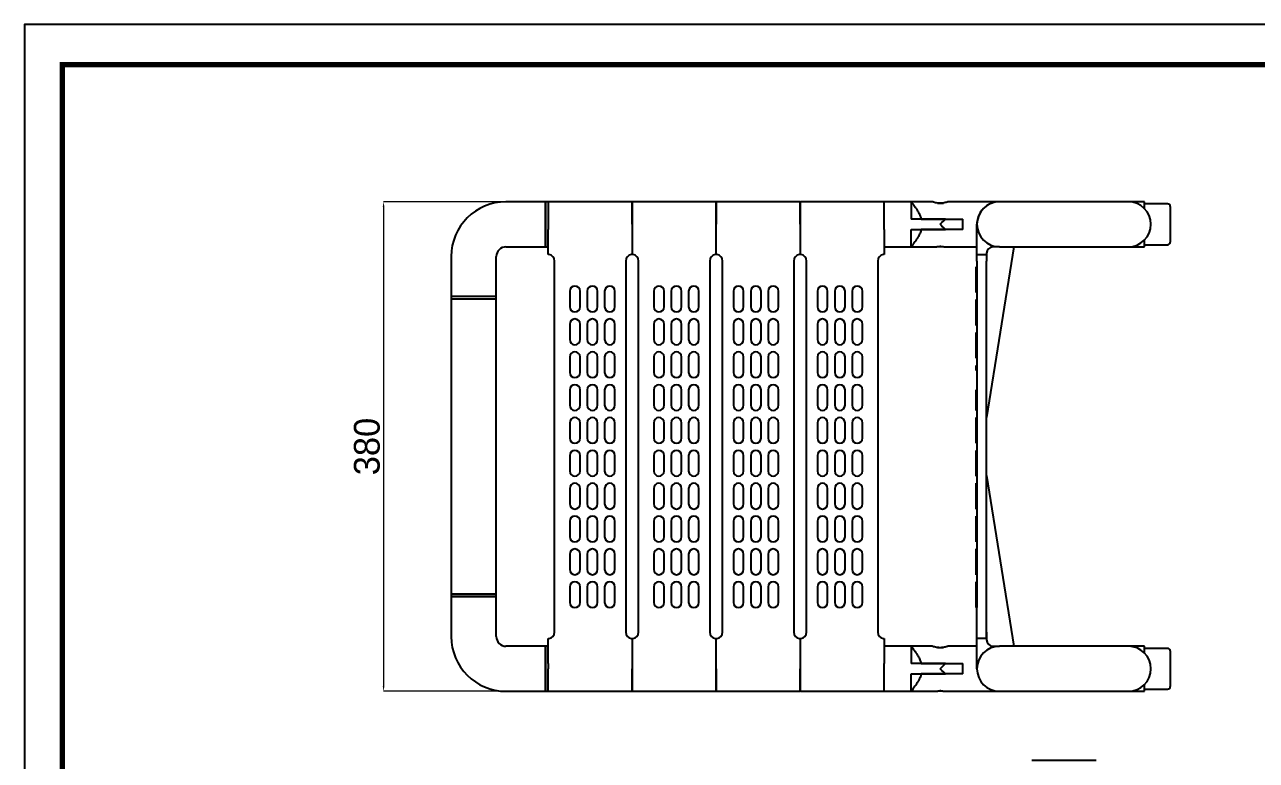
# Model space of a CAD drawing. Extents: x 0 to 1823, y 0 to 1336.
# Drawn here: x 0 to 956, y 764 to 1336 of the extents above; entities that cross this region are included whole.
import ezdxf

# ---------------------------------------------------------------- set-up
doc = ezdxf.new("R2010")
doc.units = 0
doc.header["$LTSCALE"] = 10
doc.header["$MEASUREMENT"] = 0
doc.header["$PDMODE"] = 3
doc.header["$PDSIZE"] = -10
doc.layers.get('0').update_dxf_attribs({"linetype": 'CONTINUOUS'})
doc.layers.get('DEFPOINTS').update_dxf_attribs({"linetype": 'CONTINUOUS'})
doc.styles.add('Daelim Dimension', font='')
doc.styles.get('Daelim Dimension').set_extended_font_data('나눔고딕')
doc.dimstyles.new('DEFAULT', dxfattribs={"dimscale": 2, "dimtxt": 2, "dimasz": 2, "dimexe": 0, "dimexo": 2, "dimgap": 1, "dimtad": 1, "dimdec": 0, "dimzin": 9, "dimdsep": 46, "dimtxsty": 'Daelim Dimension', "dimcen": 0.5, "dimclrd": 5, "dimclre": 5, "dimclrt": 256, "dimadec": 1, "dimazin": 0, "dimtfac": 1, "dimtdec": 0, "dimtix": 1, "dimtmove": 0, "dimatfit": 3, "dimfxl": 1, "dimtolj": 1, "dimtzin": 1, "dimlwd": 9, "dimlwe": 9, "dimarcsym": 0})

# ---------------------------------------------------------------- blocks, each defined once
blk = doc.blocks.new('*D1')
at = {"color": 5, "lineweight": 9, "transparency": 16777216}
for p, q in [((377.36, 1198.11), (278.57, 1198.11)), ((278.57, 1194.11), (278.57, 822.11)), ((377.36, 818.11), (278.57, 818.11))]:
    blk.add_line(p, q, dxfattribs=at)
at = {"color": 5, "transparency": 16777216}
for points in [[(277.9, 1194.11), (279.23, 1194.11), (278.57, 1198.11)], [(277.9, 822.11), (279.23, 822.11), (278.57, 818.11)]]:
    blk.add_solid(points, dxfattribs=at)
at = {"layer": 'DEFPOINTS', "color": 0, "transparency": 16777216}
for p in [(381.36, 1198.11), (278.57, 818.11), (381.36, 818.11)]:
    blk.add_point(p, dxfattribs=at)
at = {"color": 7, "transparency": 16777216, "insert": (265.67, 1008.11), "char_height": 20, "attachment_point": 5, "rotation": 90, "style": 'Daelim Dimension'}
blk.add_mtext('\\A1;380', dxfattribs=at)

msp = doc.modelspace()

# ---------------------------------------------------------------- linework, layer by layer
at = {"color": 7, "linetype": 'Continuous', "lineweight": 25}
for p, q in [((404.24, 1198.11), (373.54, 1198.11)), ((406.24, 1198.11), (404.24, 1198.11)), ((404.24, 1198.11), (404.24, 1163.11)), ((404.24, 1180.61), (404.24, 1198.11)), ((406.24, 1198.11), (406.24, 1176.46)), ((470.94, 1198.11), (406.74, 1198.11)), ((471.44, 1197.61), (471.44, 1180.61)), ((471.44, 1180.61), (471.44, 1197.61)), ((536.14, 1198.11), (471.94, 1198.11)), ((536.64, 1180.61), (536.64, 1197.61)), ((536.64, 1197.61), (536.64, 1180.61)), ((601.34, 1198.11), (537.14, 1198.11)), ((601.84, 1197.61), (601.84, 1180.61)), ((601.84, 1180.61), (601.84, 1197.61)), ((666.54, 1198.11), (602.34, 1198.11)), ((688.04, 1198.11), (667.04, 1198.11)), ((667.04, 1176.46), (667.04, 1198.11)), ((704.35, 1198.11), (688.04, 1198.11)), ((688.04, 1198.11), (688.04, 1184.61)), ((708.46, 1197.11), (713.18, 1197.11)), ((756.54, 1198.11), (716.72, 1198.11)), ((781.54, 1198.11), (756.54, 1198.11)), ((831.54, 1198.11), (781.54, 1198.11)), ((856.54, 1198.11), (831.54, 1198.11)), ((869.04, 1198.11), (856.54, 1198.11)), ((869.04, 1192.86), (869.04, 1198.11)), ((887.04, 1196.46), (869.04, 1196.46)), ((889.04, 1194.46), (889.04, 1173.1)), ((404.24, 1163.11), (404.24, 1180.61)), ((406.24, 1157.11), (406.24, 1176.46)), ((471.44, 1180.61), (471.44, 1157.11)), ((536.64, 1157.11), (536.64, 1180.61)), ((601.84, 1180.61), (601.84, 1157.11)), ((667.04, 1176.46), (667.04, 1157.11)), ((714.54, 1184.61), (688.04, 1184.61)), ((688.04, 1163.11), (688.04, 1176.61)), ((688.04, 1176.61), (714.54, 1176.61)), ((695.84, 1184.61), (728.04, 1184.61)), ((728.04, 1176.61), (695.84, 1176.61)), ((728.04, 1176.61), (728.04, 1184.61)), ((739.04, 1157.09), (739.04, 1180.61)), ((869.04, 1163.11), (869.04, 1168.37)), ((889.04, 1173.1), (889.04, 1166.76)), ((373.54, 1163.11), (404.24, 1163.11)), ((404.24, 1163.11), (406.24, 1163.11)), ((667.04, 1163.11), (688.04, 1163.11)), ((688.04, 1163.11), (707.18, 1163.11)), ((710.54, 1163.45), (710.33, 1163.44)), ((711.08, 1163.43), (710.54, 1163.45)), ((713.93, 1163.11), (739.04, 1163.11)), ((739.04, 1152.11), (739.04, 1157.09)), ((739.54, 1157.11), (746.04, 1157.11)), ((767.77, 1163.11), (746.54, 1030.61)), ((746.54, 1158.11), (746.54, 1157.09)), ((746.54, 1157.09), (746.54, 1152.11)), ((756.54, 1163.11), (751.54, 1163.11)), ((756.54, 1163.11), (781.54, 1163.11)), ((781.54, 1163.11), (831.54, 1163.11)), ((831.54, 1163.11), (856.54, 1163.11)), ((856.54, 1163.11), (869.04, 1163.11)), ((869.04, 1164.76), (887.04, 1164.76)), ((331.04, 1155.61), (331.04, 1124.61)), ((366.04, 1124.61), (366.04, 1155.61)), ((411.24, 864.11), (411.24, 1152.11)), ((466.44, 1152.11), (466.44, 864.11)), ((476.44, 864.11), (476.44, 1152.11)), ((531.64, 1152.11), (531.64, 864.11)), ((541.64, 864.11), (541.64, 1152.11)), ((596.84, 1152.11), (596.84, 864.11)), ((606.84, 864.11), (606.84, 1152.11)), ((662.04, 1152.11), (662.04, 864.11)), ((739.04, 1147.61), (738.54, 1147.61)), ((738.54, 1143.61), (738.54, 1147.61)), ((739.04, 1152.11), (739.04, 883.11)), ((746.54, 859.14), (746.54, 1152.11)), ((738.54, 1131.61), (738.54, 1143.61)), ((423.09, 1128.61), (423.09, 1116.61)), ((431.09, 1116.61), (431.09, 1128.61)), ((436.59, 1128.61), (436.59, 1116.61)), ((444.59, 1116.61), (444.59, 1128.61)), ((450.09, 1128.61), (450.09, 1116.61)), ((458.09, 1116.61), (458.09, 1128.61)), ((488.29, 1128.61), (488.29, 1116.61)), ((496.29, 1116.61), (496.29, 1128.61)), ((501.79, 1128.61), (501.79, 1116.61)), ((509.79, 1116.61), (509.79, 1128.61)), ((515.29, 1128.61), (515.29, 1116.61)), ((523.29, 1116.61), (523.29, 1128.61)), ((549.99, 1128.61), (549.99, 1116.61)), ((557.99, 1116.61), (557.99, 1128.61)), ((563.49, 1128.61), (563.49, 1116.61)), ((571.49, 1116.61), (571.49, 1128.61)), ((576.99, 1128.61), (576.99, 1116.61)), ((584.99, 1116.61), (584.99, 1128.61)), ((615.19, 1128.61), (615.19, 1116.61)), ((623.19, 1116.61), (623.19, 1128.61)), ((628.69, 1128.61), (628.69, 1116.61)), ((636.69, 1116.61), (636.69, 1128.61)), ((642.19, 1128.61), (642.19, 1116.61)), ((650.19, 1116.61), (650.19, 1128.61)), ((738.54, 1127.61), (738.54, 1131.61)), ((331.04, 1124.61), (331.04, 1122.61)), ((366.04, 1124.61), (331.04, 1124.61)), ((348.54, 1124.61), (331.04, 1124.61)), ((331.04, 1122.61), (331.04, 893.61)), ((358.46, 1122.61), (331.04, 1122.61)), ((366.04, 1122.61), (331.04, 1122.61)), ((366.04, 1124.61), (348.54, 1124.61)), ((366.04, 1122.61), (358.46, 1122.61)), ((366.04, 1122.61), (366.04, 1124.61)), ((366.04, 893.61), (366.04, 1122.61)), ((738.54, 1127.61), (739.04, 1127.61)), ((739.04, 1122.11), (738.54, 1122.11)), ((738.54, 1118.11), (738.54, 1122.11)), ((738.54, 1106.11), (738.54, 1118.11)), ((423.09, 1103.11), (423.09, 1091.11)), ((431.09, 1091.11), (431.09, 1103.11)), ((436.59, 1103.11), (436.59, 1091.11)), ((444.59, 1091.11), (444.59, 1103.11)), ((450.09, 1103.11), (450.09, 1091.11)), ((458.09, 1091.11), (458.09, 1103.11)), ((488.29, 1103.11), (488.29, 1091.11)), ((496.29, 1091.11), (496.29, 1103.11)), ((501.79, 1103.11), (501.79, 1091.11)), ((509.79, 1091.11), (509.79, 1103.11)), ((515.29, 1103.11), (515.29, 1091.11)), ((523.29, 1091.11), (523.29, 1103.11)), ((549.99, 1103.11), (549.99, 1091.11)), ((557.99, 1091.11), (557.99, 1103.11)), ((563.49, 1103.11), (563.49, 1091.11)), ((571.49, 1091.11), (571.49, 1103.11)), ((576.99, 1103.11), (576.99, 1091.11)), ((584.99, 1091.11), (584.99, 1103.11)), ((615.19, 1103.11), (615.19, 1091.11)), ((623.19, 1091.11), (623.19, 1103.11)), ((628.69, 1103.11), (628.69, 1091.11)), ((636.69, 1091.11), (636.69, 1103.11)), ((642.19, 1103.11), (642.19, 1091.11)), ((650.19, 1091.11), (650.19, 1103.11)), ((738.54, 1102.11), (738.54, 1106.11)), ((738.54, 1102.11), (739.04, 1102.11)), ((739.04, 1096.61), (738.54, 1096.61)), ((738.54, 1092.61), (738.54, 1096.61)), ((738.54, 1080.61), (738.54, 1092.61)), ((738.54, 1076.61), (738.54, 1080.61)), ((423.09, 1077.61), (423.09, 1065.61)), ((431.09, 1065.61), (431.09, 1077.61)), ((436.59, 1077.61), (436.59, 1065.61)), ((444.59, 1065.61), (444.59, 1077.61)), ((450.09, 1077.61), (450.09, 1065.61)), ((458.09, 1065.61), (458.09, 1077.61)), ((488.29, 1077.61), (488.29, 1065.61)), ((496.29, 1065.61), (496.29, 1077.61)), ((501.79, 1077.61), (501.79, 1065.61)), ((509.79, 1065.61), (509.79, 1077.61)), ((515.29, 1077.61), (515.29, 1065.61)), ((523.29, 1065.61), (523.29, 1077.61)), ((549.99, 1077.61), (549.99, 1065.61)), ((557.99, 1065.61), (557.99, 1077.61)), ((563.49, 1077.61), (563.49, 1065.61)), ((571.49, 1065.61), (571.49, 1077.61)), ((576.99, 1077.61), (576.99, 1065.61)), ((584.99, 1065.61), (584.99, 1077.61)), ((615.19, 1077.61), (615.19, 1065.61)), ((623.19, 1065.61), (623.19, 1077.61)), ((628.69, 1077.61), (628.69, 1065.61)), ((636.69, 1065.61), (636.69, 1077.61)), ((642.19, 1077.61), (642.19, 1065.61)), ((650.19, 1065.61), (650.19, 1077.61)), ((738.54, 1076.61), (739.04, 1076.61)), ((739.04, 1071.11), (738.54, 1071.11)), ((738.54, 1067.11), (738.54, 1071.11)), ((423.09, 1052.11), (423.09, 1040.11)), ((431.09, 1040.11), (431.09, 1052.11)), ((436.59, 1052.11), (436.59, 1040.11)), ((444.59, 1040.11), (444.59, 1052.11)), ((450.09, 1052.11), (450.09, 1040.11)), ((458.09, 1040.11), (458.09, 1052.11)), ((488.29, 1052.11), (488.29, 1040.11)), ((496.29, 1040.11), (496.29, 1052.11)), ((501.79, 1052.11), (501.79, 1040.11)), ((509.79, 1040.11), (509.79, 1052.11)), ((515.29, 1052.11), (515.29, 1040.11)), ((523.29, 1040.11), (523.29, 1052.11)), ((549.99, 1052.11), (549.99, 1040.11)), ((557.99, 1040.11), (557.99, 1052.11)), ((563.49, 1052.11), (563.49, 1040.11)), ((571.49, 1040.11), (571.49, 1052.11)), ((576.99, 1052.11), (576.99, 1040.11)), ((584.99, 1040.11), (584.99, 1052.11)), ((615.19, 1052.11), (615.19, 1040.11)), ((623.19, 1040.11), (623.19, 1052.11)), ((628.69, 1052.11), (628.69, 1040.11)), ((636.69, 1040.11), (636.69, 1052.11)), ((642.19, 1052.11), (642.19, 1040.11)), ((650.19, 1040.11), (650.19, 1052.11)), ((738.54, 1040.11), (738.54, 1052.11)), ((738.54, 1036.11), (738.54, 1040.11)), ((738.54, 1036.11), (739.04, 1036.11)), ((423.09, 1026.61), (423.09, 1014.61)), ((431.09, 1014.61), (431.09, 1026.61)), ((436.59, 1026.61), (436.59, 1014.61)), ((444.59, 1014.61), (444.59, 1026.61)), ((450.09, 1026.61), (450.09, 1014.61)), ((458.09, 1014.61), (458.09, 1026.61)), ((488.29, 1026.61), (488.29, 1014.61)), ((496.29, 1014.61), (496.29, 1026.61)), ((501.79, 1026.61), (501.79, 1014.61)), ((509.79, 1014.61), (509.79, 1026.61)), ((515.29, 1026.61), (515.29, 1014.61)), ((523.29, 1014.61), (523.29, 1026.61)), ((549.99, 1026.61), (549.99, 1014.61)), ((557.99, 1014.61), (557.99, 1026.61)), ((563.49, 1026.61), (563.49, 1014.61)), ((571.49, 1014.61), (571.49, 1026.61)), ((576.99, 1026.61), (576.99, 1014.61)), ((584.99, 1014.61), (584.99, 1026.61)), ((615.19, 1026.61), (615.19, 1014.61)), ((623.19, 1014.61), (623.19, 1026.61)), ((628.69, 1026.61), (628.69, 1014.61)), ((636.69, 1014.61), (636.69, 1026.61)), ((642.19, 1026.61), (642.19, 1014.61)), ((650.19, 1014.61), (650.19, 1026.61)), ((739.04, 1030.61), (738.54, 1030.61)), ((738.54, 1026.61), (738.54, 1030.61)), ((738.54, 1014.61), (738.54, 1026.61)), ((738.54, 1010.61), (738.54, 1014.61)), ((738.54, 1010.61), (739.04, 1010.61)), ((739.04, 1005.11), (738.54, 1005.11)), ((738.54, 1001.11), (738.54, 1005.11)), ((423.09, 1001.11), (423.09, 989.11)), ((431.09, 989.11), (431.09, 1001.11)), ((436.59, 1001.11), (436.59, 989.11)), ((444.59, 989.11), (444.59, 1001.11)), ((450.09, 1001.11), (450.09, 989.11)), ((458.09, 989.11), (458.09, 1001.11)), ((488.29, 1001.11), (488.29, 989.11)), ((496.29, 989.11), (496.29, 1001.11)), ((501.79, 1001.11), (501.79, 989.11)), ((509.79, 989.11), (509.79, 1001.11)), ((515.29, 1001.11), (515.29, 989.11)), ((523.29, 989.11), (523.29, 1001.11)), ((549.99, 1001.11), (549.99, 989.11)), ((557.99, 989.11), (557.99, 1001.11)), ((563.49, 1001.11), (563.49, 989.11)), ((571.49, 989.11), (571.49, 1001.11)), ((576.99, 1001.11), (576.99, 989.11)), ((584.99, 989.11), (584.99, 1001.11)), ((615.19, 1001.11), (615.19, 989.11)), ((623.19, 989.11), (623.19, 1001.11)), ((628.69, 1001.11), (628.69, 989.11)), ((636.69, 989.11), (636.69, 1001.11)), ((642.19, 1001.11), (642.19, 989.11)), ((650.19, 989.11), (650.19, 1001.11)), ((738.54, 989.11), (738.54, 1001.11)), ((738.54, 985.11), (738.54, 989.11)), ((738.54, 985.11), (739.04, 985.11)), ((746.54, 985.61), (767.77, 853.11)), ((423.09, 975.61), (423.09, 963.61)), ((431.09, 963.61), (431.09, 975.61)), ((436.59, 975.61), (436.59, 963.61)), ((444.59, 963.61), (444.59, 975.61)), ((450.09, 975.61), (450.09, 963.61)), ((458.09, 963.61), (458.09, 975.61)), ((488.29, 975.61), (488.29, 963.61)), ((496.29, 963.61), (496.29, 975.61)), ((501.79, 975.61), (501.79, 963.61)), ((509.79, 963.61), (509.79, 975.61)), ((515.29, 975.61), (515.29, 963.61)), ((523.29, 963.61), (523.29, 975.61)), ((549.99, 975.61), (549.99, 963.61)), ((557.99, 963.61), (557.99, 975.61)), ((563.49, 975.61), (563.49, 963.61)), ((571.49, 963.61), (571.49, 975.61)), ((576.99, 975.61), (576.99, 963.61)), ((584.99, 963.61), (584.99, 975.61)), ((615.19, 975.61), (615.19, 963.61)), ((623.19, 963.61), (623.19, 975.61)), ((628.69, 975.61), (628.69, 963.61)), ((636.69, 963.61), (636.69, 975.61)), ((642.19, 975.61), (642.19, 963.61)), ((650.19, 963.61), (650.19, 975.61)), ((739.04, 979.61), (738.54, 979.61)), ((738.54, 975.61), (738.54, 979.61)), ((738.54, 963.61), (738.54, 975.61)), ((738.54, 959.61), (738.54, 963.61)), ((738.54, 959.61), (739.04, 959.61)), ((423.09, 950.11), (423.09, 938.11)), ((431.09, 938.11), (431.09, 950.11)), ((436.59, 950.11), (436.59, 938.11)), ((444.59, 938.11), (444.59, 950.11)), ((450.09, 950.11), (450.09, 938.11)), ((458.09, 938.11), (458.09, 950.11)), ((488.29, 950.11), (488.29, 938.11)), ((496.29, 938.11), (496.29, 950.11)), ((501.79, 950.11), (501.79, 938.11)), ((509.79, 938.11), (509.79, 950.11)), ((515.29, 950.11), (515.29, 938.11)), ((523.29, 938.11), (523.29, 950.11)), ((549.99, 950.11), (549.99, 938.11)), ((557.99, 938.11), (557.99, 950.11)), ((563.49, 950.11), (563.49, 938.11)), ((571.49, 938.11), (571.49, 950.11)), ((576.99, 950.11), (576.99, 938.11)), ((584.99, 938.11), (584.99, 950.11)), ((615.19, 950.11), (615.19, 938.11)), ((623.19, 938.11), (623.19, 950.11)), ((628.69, 950.11), (628.69, 938.11)), ((636.69, 938.11), (636.69, 950.11)), ((642.19, 950.11), (642.19, 938.11)), ((650.19, 938.11), (650.19, 950.11)), ((739.04, 954.11), (738.54, 954.11)), ((738.54, 950.11), (738.54, 954.11)), ((738.54, 938.11), (738.54, 950.11)), ((738.54, 934.11), (738.54, 938.11)), ((738.54, 934.11), (739.04, 934.11)), ((739.04, 928.61), (738.54, 928.61)), ((738.54, 924.61), (738.54, 928.61)), ((423.09, 924.61), (423.09, 912.61)), ((431.09, 912.61), (431.09, 924.61)), ((436.59, 924.61), (436.59, 912.61)), ((444.59, 912.61), (444.59, 924.61)), ((450.09, 924.61), (450.09, 912.61)), ((458.09, 912.61), (458.09, 924.61)), ((488.29, 924.61), (488.29, 912.61)), ((496.29, 912.61), (496.29, 924.61)), ((501.79, 924.61), (501.79, 912.61)), ((509.79, 912.61), (509.79, 924.61)), ((515.29, 924.61), (515.29, 912.61)), ((523.29, 912.61), (523.29, 924.61)), ((549.99, 924.61), (549.99, 912.61)), ((557.99, 912.61), (557.99, 924.61)), ((563.49, 924.61), (563.49, 912.61)), ((571.49, 912.61), (571.49, 924.61)), ((576.99, 924.61), (576.99, 912.61)), ((584.99, 912.61), (584.99, 924.61)), ((615.19, 924.61), (615.19, 912.61)), ((623.19, 912.61), (623.19, 924.61)), ((628.69, 924.61), (628.69, 912.61)), ((636.69, 912.61), (636.69, 924.61)), ((642.19, 924.61), (642.19, 912.61)), ((650.19, 912.61), (650.19, 924.61)), ((738.54, 912.61), (738.54, 924.61)), ((738.54, 908.61), (738.54, 912.61)), ((738.54, 908.61), (739.04, 908.61)), ((423.09, 899.11), (423.09, 887.11)), ((431.09, 887.11), (431.09, 899.11)), ((436.59, 899.11), (436.59, 887.11)), ((444.59, 887.11), (444.59, 899.11)), ((450.09, 899.11), (450.09, 887.11)), ((458.09, 887.11), (458.09, 899.11)), ((488.29, 899.11), (488.29, 887.11)), ((496.29, 887.11), (496.29, 899.11)), ((501.79, 899.11), (501.79, 887.11)), ((509.79, 887.11), (509.79, 899.11)), ((515.29, 899.11), (515.29, 887.11)), ((523.29, 887.11), (523.29, 899.11)), ((549.99, 899.11), (549.99, 887.11)), ((557.99, 887.11), (557.99, 899.11)), ((563.49, 899.11), (563.49, 887.11)), ((571.49, 887.11), (571.49, 899.11)), ((576.99, 899.11), (576.99, 887.11)), ((584.99, 887.11), (584.99, 899.11)), ((615.19, 899.11), (615.19, 887.11)), ((623.19, 887.11), (623.19, 899.11)), ((628.69, 899.11), (628.69, 887.11)), ((636.69, 887.11), (636.69, 899.11)), ((642.19, 899.11), (642.19, 887.11)), ((650.19, 887.11), (650.19, 899.11)), ((739.04, 903.11), (738.54, 903.11)), ((738.54, 899.11), (738.54, 903.11)), ((738.54, 887.11), (738.54, 899.11)), ((331.04, 893.61), (331.04, 891.61)), ((358.46, 893.61), (331.04, 893.61)), ((331.04, 893.61), (342.58, 893.61)), ((331.04, 891.61), (331.04, 860.61)), ((331.04, 891.61), (342.58, 891.61)), ((331.04, 891.61), (366.04, 891.61)), ((342.58, 893.61), (366.04, 893.61)), ((342.58, 891.61), (366.04, 891.61)), ((366.04, 893.61), (358.46, 893.61)), ((366.04, 891.61), (366.04, 893.61)), ((366.04, 860.61), (366.04, 891.61)), ((738.54, 883.11), (738.54, 887.11)), ((738.54, 883.11), (739.04, 883.11)), ((739.04, 853.11), (739.04, 883.11)), ((746.54, 864.11), (746.54, 859.14)), ((404.24, 853.11), (373.54, 853.11)), ((406.24, 853.11), (404.24, 853.11)), ((404.24, 853.11), (404.24, 835.61)), ((404.24, 818.11), (404.24, 853.11)), ((406.24, 839.77), (406.24, 859.11)), ((471.44, 859.11), (471.44, 835.61)), ((536.64, 835.61), (536.64, 859.11)), ((601.84, 859.11), (601.84, 835.61)), ((667.04, 859.11), (667.04, 839.77)), ((688.04, 853.11), (667.04, 853.11)), ((704.35, 853.11), (688.04, 853.11)), ((688.04, 853.11), (688.04, 839.61)), ((708.46, 852.11), (713.18, 852.11)), ((739.04, 853.11), (716.72, 853.11)), ((739.04, 835.61), (739.04, 859.14)), ((746.04, 859.11), (739.54, 859.11)), ((746.54, 859.14), (746.54, 858.11)), ((751.54, 853.11), (756.54, 853.11)), ((781.54, 853.11), (756.54, 853.11)), ((831.54, 853.11), (781.54, 853.11)), ((856.54, 853.11), (831.54, 853.11)), ((869.04, 853.11), (856.54, 853.11)), ((869.04, 847.96), (869.04, 853.11)), ((887.04, 851.46), (869.04, 851.46)), ((889.04, 849.46), (889.04, 821.76)), ((404.24, 835.61), (404.24, 818.11)), ((406.24, 839.77), (406.24, 835.61)), ((406.24, 818.61), (406.24, 835.61)), ((471.44, 835.61), (471.44, 818.61)), ((471.44, 818.61), (471.44, 835.61)), ((536.64, 818.61), (536.64, 835.61)), ((536.64, 835.61), (536.64, 818.61)), ((601.84, 835.61), (601.84, 818.61)), ((601.84, 818.61), (601.84, 835.61)), ((667.04, 818.11), (667.04, 839.77)), ((714.54, 839.61), (688.04, 839.61)), ((695.84, 839.61), (728.04, 839.61)), ((710.54, 835.61), (714.54, 839.61)), ((728.04, 831.61), (728.04, 839.61)), ((688.04, 818.11), (688.04, 831.61)), ((688.04, 831.61), (714.54, 831.61)), ((728.04, 831.61), (695.84, 831.61)), ((869.04, 818.11), (869.04, 823.26)), ((373.54, 818.11), (404.24, 818.11)), ((404.24, 818.11), (406.24, 818.11)), ((406.24, 818.61), (406.24, 818.11)), ((406.74, 818.11), (470.94, 818.11)), ((471.94, 818.11), (536.14, 818.11)), ((537.14, 818.11), (601.34, 818.11)), ((602.34, 818.11), (666.54, 818.11)), ((667.04, 818.11), (688.04, 818.11)), ((688.04, 818.11), (707.18, 818.11)), ((710.54, 818.45), (710.33, 818.44)), ((711.08, 818.43), (710.54, 818.45)), ((713.93, 818.11), (756.54, 818.11)), ((756.54, 818.11), (781.54, 818.11)), ((781.54, 818.11), (831.54, 818.11)), ((831.54, 818.11), (856.54, 818.11)), ((856.54, 818.11), (869.04, 818.11)), ((869.04, 819.76), (887.04, 819.76)), ((831.54, 764.49), (781.54, 764.49))]:
    msp.add_line(p, q, dxfattribs=at)
at = {"ltscale": 0.5}
msp.add_lwpolyline([(0, 0), (1822.8, 0), (1822.8, 1335.6), (0, 1335.6)], close=True, dxfattribs=at)
at = {"color": 5, "linetype": 'ByBlock', "lineweight": 200, "const_width": 4.2}
msp.add_lwpolyline([(29.31, 57.19), (1793.31, 57.19), (1793.31, 1304.59), (29.31, 1304.59)], close=True, dxfattribs=at)
at = {"color": 7, "linetype": 'Continuous', "lineweight": 25, "flags": 128}
for points in [[(710.54, 1180.61), (711.88, 1181.96), (713.22, 1183.29), (714.54, 1184.61)], [(714.54, 1176.61), (713.22, 1177.93), (711.88, 1179.27), (710.54, 1180.61)], [(714.54, 831.61), (713.22, 832.93), (711.88, 834.27), (710.54, 835.61)]]:
    msp.add_lwpolyline(points, dxfattribs=at)
at = {"color": 7, "linetype": 'Continuous', "lineweight": 25}
for centre, radius, start, end in [((373.54, 1155.61), 42.5, 90, 180), ((406.74, 1197.61), 0.5, 90, 180), ((470.94, 1197.61), 0.5, 0, 90), ((471.94, 1197.61), 0.5, 90, 180), ((536.14, 1197.61), 0.5, 0, 90), ((537.14, 1197.61), 0.5, 90, 180), ((601.34, 1197.61), 0.5, 0, 90), ((602.34, 1197.61), 0.5, 90, 180), ((666.54, 1197.61), 0.5, 0, 90), ((756.54, 1180.61), 17.5, 90, 180), ((756.54, 1180.61), 17.5, 90, 148.52612), ((856.54, 1180.61), 17.5, 0, 90), ((887.04, 1194.46), 2, 0, 90), ((756.54, 1180.61), 17.5, 148.52612, 180), ((756.54, 1180.61), 17.5, 180, 270), ((856.54, 1180.61), 17.5, 270, 0), ((887.04, 1166.76), 2, 270, 0), ((373.54, 1155.61), 7.5, 90, 180), ((406.24, 1152.11), 5, 0, 84.26081), ((471.44, 1152.11), 5, 95.73919, 180), ((471.44, 1152.11), 5, 0, 84.26081), ((536.64, 1152.11), 5, 95.73919, 180), ((536.64, 1152.11), 5, 0, 84.26081), ((601.84, 1152.11), 5, 95.73919, 180), ((601.84, 1152.11), 5, 0, 84.26081), ((667.04, 1152.11), 5, 95.73919, 180), ((751.54, 1158.11), 5, 90, 180), ((427.09, 1128.61), 4, 0, 180), ((440.59, 1128.61), 4, 0, 180), ((454.09, 1128.61), 4, 0, 180), ((492.29, 1128.61), 4, 0, 180), ((505.79, 1128.61), 4, 0, 180), ((519.29, 1128.61), 4, 0, 180), ((553.99, 1128.61), 4, 0, 180), ((567.49, 1128.61), 4, 0, 180), ((580.99, 1128.61), 4, 0, 180), ((619.19, 1128.61), 4, 0, 180), ((632.69, 1128.61), 4, 0, 180), ((646.19, 1128.61), 4, 0, 180), ((427.09, 1116.61), 4, 180, 0), ((440.59, 1116.61), 4, 180, 0), ((454.09, 1116.61), 4, 180, 0), ((492.29, 1116.61), 4, 180, 0), ((505.79, 1116.61), 4, 180, 0), ((519.29, 1116.61), 4, 180, 0), ((553.99, 1116.61), 4, 180, 0), ((567.49, 1116.61), 4, 180, 0), ((580.99, 1116.61), 4, 180, 0), ((619.19, 1116.61), 4, 180, 0), ((632.69, 1116.61), 4, 180, 0), ((646.19, 1116.61), 4, 180, 0), ((427.09, 1103.11), 4, 0, 180), ((440.59, 1103.11), 4, 0, 180), ((454.09, 1103.11), 4, 0, 180), ((492.29, 1103.11), 4, 0, 180), ((505.79, 1103.11), 4, 0, 180), ((519.29, 1103.11), 4, 0, 180), ((553.99, 1103.11), 4, 0, 180), ((567.49, 1103.11), 4, 0, 180), ((580.99, 1103.11), 4, 0, 180), ((619.19, 1103.11), 4, 0, 180), ((632.69, 1103.11), 4, 0, 180), ((646.19, 1103.11), 4, 0, 180), ((427.09, 1091.11), 4, 180, 0), ((440.59, 1091.11), 4, 180, 0), ((454.09, 1091.11), 4, 180, 0), ((492.29, 1091.11), 4, 180, 0), ((505.79, 1091.11), 4, 180, 0), ((519.29, 1091.11), 4, 180, 0), ((553.99, 1091.11), 4, 180, 0), ((567.49, 1091.11), 4, 180, 0), ((580.99, 1091.11), 4, 180, 0), ((619.19, 1091.11), 4, 180, 0), ((632.69, 1091.11), 4, 180, 0), ((646.19, 1091.11), 4, 180, 0), ((427.09, 1077.61), 4, 0, 180), ((440.59, 1077.61), 4, 0, 180), ((454.09, 1077.61), 4, 0, 180), ((492.29, 1077.61), 4, 0, 180), ((505.79, 1077.61), 4, 0, 180), ((519.29, 1077.61), 4, 0, 180), ((553.99, 1077.61), 4, 0, 180), ((567.49, 1077.61), 4, 0, 180), ((580.99, 1077.61), 4, 0, 180), ((619.19, 1077.61), 4, 0, 180), ((632.69, 1077.61), 4, 0, 180), ((646.19, 1077.61), 4, 0, 180), ((427.09, 1065.61), 4, 180, 0), ((440.59, 1065.61), 4, 180, 0), ((454.09, 1065.61), 4, 180, 0), ((492.29, 1065.61), 4, 180, 0), ((505.79, 1065.61), 4, 180, 0), ((519.29, 1065.61), 4, 180, 0), ((553.99, 1065.61), 4, 180, 0), ((567.49, 1065.61), 4, 180, 0), ((580.99, 1065.61), 4, 180, 0), ((619.19, 1065.61), 4, 180, 0), ((632.69, 1065.61), 4, 180, 0), ((646.19, 1065.61), 4, 180, 0), ((427.09, 1052.11), 4, 0, 180), ((440.59, 1052.11), 4, 0, 180), ((454.09, 1052.11), 4, 0, 180), ((492.29, 1052.11), 4, 0, 180), ((505.79, 1052.11), 4, 0, 180), ((519.29, 1052.11), 4, 0, 180), ((553.99, 1052.11), 4, 0, 180), ((567.49, 1052.11), 4, 0, 180), ((580.99, 1052.11), 4, 0, 180), ((619.19, 1052.11), 4, 0, 180), ((632.69, 1052.11), 4, 0, 180), ((646.19, 1052.11), 4, 0, 180), ((427.09, 1040.11), 4, 180, 0), ((440.59, 1040.11), 4, 180, 0), ((454.09, 1040.11), 4, 180, 0), ((492.29, 1040.11), 4, 180, 0), ((505.79, 1040.11), 4, 180, 0), ((519.29, 1040.11), 4, 180, 0), ((553.99, 1040.11), 4, 180, 0), ((567.49, 1040.11), 4, 180, 0), ((580.99, 1040.11), 4, 180, 0), ((619.19, 1040.11), 4, 180, 0), ((632.69, 1040.11), 4, 180, 0), ((646.19, 1040.11), 4, 180, 0), ((427.09, 1026.61), 4, 0, 180), ((440.59, 1026.61), 4, 0, 180), ((454.09, 1026.61), 4, 0, 180), ((492.29, 1026.61), 4, 0, 180), ((505.79, 1026.61), 4, 0, 180), ((519.29, 1026.61), 4, 0, 180), ((553.99, 1026.61), 4, 0, 180), ((567.49, 1026.61), 4, 0, 180), ((580.99, 1026.61), 4, 0, 180), ((619.19, 1026.61), 4, 0, 180), ((632.69, 1026.61), 4, 0, 180), ((646.19, 1026.61), 4, 0, 180), ((427.09, 1014.61), 4, 180, 0), ((440.59, 1014.61), 4, 180, 0), ((454.09, 1014.61), 4, 180, 0), ((492.29, 1014.61), 4, 180, 0), ((505.79, 1014.61), 4, 180, 0), ((519.29, 1014.61), 4, 180, 0), ((553.99, 1014.61), 4, 180, 0), ((567.49, 1014.61), 4, 180, 0), ((580.99, 1014.61), 4, 180, 0), ((619.19, 1014.61), 4, 180, 0), ((632.69, 1014.61), 4, 180, 0), ((646.19, 1014.61), 4, 180, 0), ((427.09, 1001.11), 4, 0, 180), ((440.59, 1001.11), 4, 0, 180), ((454.09, 1001.11), 4, 0, 180), ((492.29, 1001.11), 4, 0, 180), ((505.79, 1001.11), 4, 0, 180), ((519.29, 1001.11), 4, 0, 180), ((553.99, 1001.11), 4, 0, 180), ((567.49, 1001.11), 4, 0, 180), ((580.99, 1001.11), 4, 0, 180), ((619.19, 1001.11), 4, 0, 180), ((632.69, 1001.11), 4, 0, 180), ((646.19, 1001.11), 4, 0, 180), ((427.09, 989.11), 4, 180, 0), ((440.59, 989.11), 4, 180, 0), ((454.09, 989.11), 4, 180, 0), ((492.29, 989.11), 4, 180, 0), ((505.79, 989.11), 4, 180, 0), ((519.29, 989.11), 4, 180, 0), ((553.99, 989.11), 4, 180, 0), ((567.49, 989.11), 4, 180, 0), ((580.99, 989.11), 4, 180, 0), ((619.19, 989.11), 4, 180, 0), ((632.69, 989.11), 4, 180, 0), ((646.19, 989.11), 4, 180, 0), ((427.09, 975.61), 4, 0, 180), ((440.59, 975.61), 4, 0, 180), ((454.09, 975.61), 4, 0, 180), ((492.29, 975.61), 4, 0, 180), ((505.79, 975.61), 4, 0, 180), ((519.29, 975.61), 4, 0, 180), ((553.99, 975.61), 4, 0, 180), ((567.49, 975.61), 4, 0, 180), ((580.99, 975.61), 4, 0, 180), ((619.19, 975.61), 4, 0, 180), ((632.69, 975.61), 4, 0, 180), ((646.19, 975.61), 4, 0, 180), ((427.09, 963.61), 4, 180, 0), ((440.59, 963.61), 4, 180, 0), ((454.09, 963.61), 4, 180, 0), ((492.29, 963.61), 4, 180, 0), ((505.79, 963.61), 4, 180, 0), ((519.29, 963.61), 4, 180, 0), ((553.99, 963.61), 4, 180, 0), ((567.49, 963.61), 4, 180, 0), ((580.99, 963.61), 4, 180, 0), ((619.19, 963.61), 4, 180, 0), ((632.69, 963.61), 4, 180, 0), ((646.19, 963.61), 4, 180, 0), ((427.09, 950.11), 4, 0, 180), ((440.59, 950.11), 4, 0, 180), ((454.09, 950.11), 4, 0, 180), ((492.29, 950.11), 4, 0, 180), ((505.79, 950.11), 4, 0, 180), ((519.29, 950.11), 4, 0, 180), ((553.99, 950.11), 4, 0, 180), ((567.49, 950.11), 4, 0, 180), ((580.99, 950.11), 4, 0, 180), ((619.19, 950.11), 4, 0, 180), ((632.69, 950.11), 4, 0, 180), ((646.19, 950.11), 4, 0, 180), ((427.09, 938.11), 4, 180, 0), ((440.59, 938.11), 4, 180, 0), ((454.09, 938.11), 4, 180, 0), ((492.29, 938.11), 4, 180, 0), ((505.79, 938.11), 4, 180, 0), ((519.29, 938.11), 4, 180, 0), ((553.99, 938.11), 4, 180, 0), ((567.49, 938.11), 4, 180, 0), ((580.99, 938.11), 4, 180, 0), ((619.19, 938.11), 4, 180, 0), ((632.69, 938.11), 4, 180, 0), ((646.19, 938.11), 4, 180, 0), ((427.09, 924.61), 4, 0, 180), ((440.59, 924.61), 4, 0, 180), ((454.09, 924.61), 4, 0, 180), ((492.29, 924.61), 4, 0, 180), ((505.79, 924.61), 4, 0, 180), ((519.29, 924.61), 4, 0, 180), ((553.99, 924.61), 4, 0, 180), ((567.49, 924.61), 4, 0, 180), ((580.99, 924.61), 4, 0, 180), ((619.19, 924.61), 4, 0, 180), ((632.69, 924.61), 4, 0, 180), ((646.19, 924.61), 4, 0, 180), ((427.09, 912.61), 4, 180, 0), ((440.59, 912.61), 4, 180, 0), ((454.09, 912.61), 4, 180, 0), ((492.29, 912.61), 4, 180, 0), ((505.79, 912.61), 4, 180, 0), ((519.29, 912.61), 4, 180, 0), ((553.99, 912.61), 4, 180, 0), ((567.49, 912.61), 4, 180, 0), ((580.99, 912.61), 4, 180, 0), ((619.19, 912.61), 4, 180, 0), ((632.69, 912.61), 4, 180, 0), ((646.19, 912.61), 4, 180, 0), ((427.09, 899.11), 4, 0, 180), ((440.59, 899.11), 4, 0, 180), ((454.09, 899.11), 4, 0, 180), ((492.29, 899.11), 4, 0, 180), ((505.79, 899.11), 4, 0, 180), ((519.29, 899.11), 4, 0, 180), ((553.99, 899.11), 4, 0, 180), ((567.49, 899.11), 4, 0, 180), ((580.99, 899.11), 4, 0, 180), ((619.19, 899.11), 4, 0, 180), ((632.69, 899.11), 4, 0, 180), ((646.19, 899.11), 4, 0, 180), ((427.09, 887.11), 4, 180, 0), ((440.59, 887.11), 4, 180, 0), ((454.09, 887.11), 4, 180, 0), ((492.29, 887.11), 4, 180, 0), ((505.79, 887.11), 4, 180, 0), ((519.29, 887.11), 4, 180, 0), ((553.99, 887.11), 4, 180, 0), ((567.49, 887.11), 4, 180, 0), ((580.99, 887.11), 4, 180, 0), ((619.19, 887.11), 4, 180, 0), ((632.69, 887.11), 4, 180, 0), ((646.19, 887.11), 4, 180, 0), ((373.54, 860.61), 42.5, 180, 270), ((373.54, 860.61), 7.5, 180, 270), ((406.24, 864.11), 5, 275.73919, 0), ((471.44, 864.11), 5, 180, 264.26081), ((471.44, 864.11), 5, 275.73919, 0), ((536.64, 864.11), 5, 180, 264.26081), ((536.64, 864.11), 5, 275.73919, 0), ((601.84, 864.11), 5, 180, 264.26081), ((601.84, 864.11), 5, 275.73919, 0), ((667.04, 864.11), 5, 180, 264.26081), ((756.54, 835.61), 17.5, 90, 180), ((751.54, 858.11), 5, 180, 270), ((856.54, 835.61), 17.5, 0, 90), ((887.04, 849.46), 2, 0, 90), ((756.54, 835.61), 17.5, 180, 270), ((856.54, 835.61), 17.5, 270, 0), ((406.74, 818.61), 0.5, 180, 270), ((470.94, 818.61), 0.5, 270, 0), ((471.94, 818.61), 0.5, 180, 270), ((536.14, 818.61), 0.5, 270, 0), ((537.14, 818.61), 0.5, 180, 270), ((601.34, 818.61), 0.5, 270, 0), ((602.34, 818.61), 0.5, 180, 270), ((666.54, 818.61), 0.5, 270, 0), ((887.04, 821.76), 2, 270, 0)]:
    msp.add_arc(centre, radius, start, end, dxfattribs=at)
for points, knots in [([(688.04, 1198.11), (688.07, 1198.08), (688.12, 1198.01), (688.55, 1197.45), (689.21, 1196.59), (690.08, 1195.41), (691.13, 1193.92), (692.39, 1192.03), (693.76, 1189.71), (695.03, 1187.18), (695.6, 1185.37), (695.84, 1184.61)], [0, 0, 0, 0, 0.100441, 0.204223, 0.304581, 0.407409, 0.517553, 0.629878, 0.763554, 0.900828, 1, 1, 1, 1]), ([(716.72, 1198.09), (716.74, 1198.1), (716.84, 1198.13), (716.34, 1197.95), (715.29, 1197.62), (713.65, 1197.22), (711.63, 1196.95), (709.53, 1196.95), (707.6, 1197.19), (705.94, 1197.58), (704.78, 1197.94), (704.24, 1198.13), (704.33, 1198.1), (704.35, 1198.09)], [0, 0, 0, 0, 0.027346, 0.128102, 0.230316, 0.338003, 0.447606, 0.551606, 0.65135, 0.754635, 0.863728, 0.972195, 1, 1, 1, 1]), ([(695.84, 1176.61), (695.53, 1175.67), (694.9, 1173.74), (693.6, 1171.23), (692.24, 1168.96), (690.95, 1167.05), (689.82, 1165.46), (688.96, 1164.31), (688.37, 1163.55), (688.08, 1163.17), (688.05, 1163.13), (688.04, 1163.11)], [0, 0, 0, 0, 0.123929, 0.252266, 0.375848, 0.5021, 0.61766, 0.736263, 0.833081, 0.932561, 1, 1, 1, 1]), ([(406.74, 1157.09), (406.68, 1157.09), (406.57, 1157.1), (406.42, 1157.11), (406.31, 1157.11), (406.25, 1157.11), (406.24, 1157.11), (406.24, 1157.11)], [0, 0, 0, 0, 0.214395, 0.42882, 0.642681, 0.856793, 1, 1, 1, 1]), ([(471.44, 1157.11), (471.43, 1157.11), (471.42, 1157.11), (471.34, 1157.11), (471.21, 1157.11), (471.07, 1157.1), (470.98, 1157.09), (470.94, 1157.09)], [0, 0, 0, 0, 0.214458, 0.428917, 0.643282, 0.857278, 1, 1, 1, 1]), ([(471.94, 1157.09), (471.88, 1157.09), (471.77, 1157.1), (471.62, 1157.11), (471.51, 1157.11), (471.45, 1157.11), (471.44, 1157.11), (471.44, 1157.11)], [0, 0, 0, 0, 0.214388, 0.428814, 0.642677, 0.856791, 1, 1, 1, 1]), ([(536.64, 1157.11), (536.63, 1157.11), (536.62, 1157.11), (536.54, 1157.11), (536.41, 1157.11), (536.27, 1157.1), (536.18, 1157.09), (536.14, 1157.09)], [0, 0, 0, 0, 0.21446, 0.428923, 0.643289, 0.857282, 1, 1, 1, 1]), ([(537.14, 1157.09), (537.08, 1157.09), (536.97, 1157.1), (536.82, 1157.11), (536.71, 1157.11), (536.65, 1157.11), (536.64, 1157.11), (536.64, 1157.11)], [0, 0, 0, 0, 0.2143909, 0.4288147, 0.6426791, 0.8567916, 1, 1, 1, 1]), ([(601.84, 1157.11), (601.83, 1157.11), (601.82, 1157.11), (601.74, 1157.11), (601.61, 1157.11), (601.47, 1157.1), (601.38, 1157.09), (601.34, 1157.09)], [0, 0, 0, 0, 0.214461, 0.428923, 0.643289, 0.857282, 1, 1, 1, 1]), ([(602.34, 1157.09), (602.28, 1157.09), (602.17, 1157.1), (602.02, 1157.11), (601.91, 1157.11), (601.85, 1157.11), (601.84, 1157.11), (601.84, 1157.11)], [0, 0, 0, 0, 0.2143916, 0.4288171, 0.6426794, 0.8567919, 1, 1, 1, 1]), ([(667.04, 1157.11), (667.03, 1157.11), (667.02, 1157.11), (666.94, 1157.11), (666.81, 1157.11), (666.67, 1157.1), (666.58, 1157.09), (666.54, 1157.09)], [0, 0, 0, 0, 0.2144594, 0.4289234, 0.643289, 0.8572773, 1, 1, 1, 1]), ([(707.18, 1163.12), (707.17, 1163.12), (707.12, 1163.11), (707.42, 1163.17), (708.05, 1163.27), (708.99, 1163.39), (710.1, 1163.45), (711.26, 1163.44), (712.32, 1163.36), (713.21, 1163.25), (713.76, 1163.15), (713.99, 1163.1), (713.93, 1163.11), (713.93, 1163.12)], [0, 0, 0, 0, 0.0341211, 0.1393952, 0.2453158, 0.3529757, 0.460822, 0.5669226, 0.6720891, 0.7785644, 0.8865633, 0.9939468, 1, 1, 1, 1]), ([(739.54, 1157.11), (739.48, 1157.11), (739.37, 1157.11), (739.22, 1157.11), (739.11, 1157.11), (739.05, 1157.1), (739.04, 1157.09), (739.04, 1157.09)], [0, 0, 0, 0, 0.214457, 0.428917, 0.643305, 0.85727, 1, 1, 1, 1]), ([(746.54, 1157.09), (746.53, 1157.09), (746.52, 1157.1), (746.44, 1157.11), (746.31, 1157.11), (746.17, 1157.11), (746.08, 1157.11), (746.04, 1157.11)], [0, 0, 0, 0, 0.214397, 0.4288181, 0.6426847, 0.8567842, 1, 1, 1, 1]), ([(406.24, 859.11), (406.24, 859.11), (406.25, 859.11), (406.34, 859.11), (406.47, 859.12), (406.61, 859.13), (406.7, 859.13), (406.74, 859.14)], [0, 0, 0, 0, 0.214459, 0.428924, 0.643289, 0.857277, 1, 1, 1, 1]), ([(470.94, 859.14), (470.99, 859.13), (471.11, 859.12), (471.26, 859.12), (471.37, 859.11), (471.43, 859.11), (471.44, 859.11), (471.44, 859.11)], [0, 0, 0, 0, 0.214396, 0.42882, 0.642681, 0.856793, 1, 1, 1, 1]), ([(471.44, 859.11), (471.44, 859.11), (471.45, 859.11), (471.54, 859.11), (471.67, 859.12), (471.81, 859.13), (471.9, 859.13), (471.94, 859.14)], [0, 0, 0, 0, 0.214462, 0.428922, 0.643288, 0.857286, 1, 1, 1, 1]), ([(536.14, 859.14), (536.19, 859.13), (536.31, 859.12), (536.46, 859.12), (536.57, 859.11), (536.63, 859.11), (536.64, 859.11), (536.64, 859.11)], [0, 0, 0, 0, 0.2143927, 0.4288159, 0.6426792, 0.8567916, 1, 1, 1, 1]), ([(536.64, 859.11), (536.64, 859.11), (536.65, 859.11), (536.74, 859.11), (536.87, 859.12), (537.01, 859.13), (537.1, 859.13), (537.14, 859.14)], [0, 0, 0, 0, 0.21446, 0.428923, 0.643288, 0.857282, 1, 1, 1, 1]), ([(601.34, 859.14), (601.39, 859.13), (601.51, 859.12), (601.66, 859.12), (601.77, 859.11), (601.83, 859.11), (601.84, 859.11), (601.84, 859.11)], [0, 0, 0, 0, 0.214392, 0.428817, 0.642679, 0.856792, 1, 1, 1, 1]), ([(601.84, 859.11), (601.84, 859.11), (601.85, 859.11), (601.94, 859.11), (602.07, 859.12), (602.21, 859.13), (602.3, 859.13), (602.34, 859.14)], [0, 0, 0, 0, 0.214461, 0.428923, 0.643289, 0.857282, 1, 1, 1, 1]), ([(666.54, 859.14), (666.59, 859.13), (666.71, 859.12), (666.86, 859.12), (666.97, 859.11), (667.03, 859.11), (667.04, 859.11), (667.04, 859.11)], [0, 0, 0, 0, 0.214397, 0.428813, 0.642681, 0.856793, 1, 1, 1, 1]), ([(688.04, 853.11), (688.07, 853.08), (688.12, 853.01), (688.55, 852.45), (689.21, 851.59), (690.08, 850.41), (691.13, 848.92), (692.39, 847.03), (693.76, 844.71), (695.03, 842.18), (695.6, 840.37), (695.84, 839.61)], [0, 0, 0, 0, 0.100441, 0.204223, 0.304581, 0.407409, 0.517553, 0.629878, 0.763554, 0.900828, 1, 1, 1, 1]), ([(716.72, 853.09), (716.74, 853.1), (716.84, 853.13), (716.34, 852.95), (715.29, 852.62), (713.65, 852.22), (711.63, 851.95), (709.53, 851.95), (707.6, 852.19), (705.94, 852.58), (704.78, 852.94), (704.24, 853.13), (704.33, 853.1), (704.35, 853.09)], [0, 0, 0, 0, 0.027346, 0.128102, 0.230316, 0.338003, 0.447606, 0.551606, 0.65135, 0.754635, 0.863728, 0.972195, 1, 1, 1, 1]), ([(739.04, 859.14), (739.04, 859.13), (739.05, 859.12), (739.14, 859.12), (739.27, 859.11), (739.41, 859.11), (739.5, 859.11), (739.54, 859.11)], [0, 0, 0, 0, 0.2143922, 0.4288105, 0.6426887, 0.8567858, 1, 1, 1, 1]), ([(746.04, 859.11), (746.09, 859.11), (746.21, 859.11), (746.36, 859.11), (746.47, 859.12), (746.53, 859.13), (746.54, 859.13), (746.54, 859.14)], [0, 0, 0, 0, 0.214458, 0.42892, 0.643296, 0.85727, 1, 1, 1, 1]), ([(695.84, 831.61), (695.53, 830.67), (694.9, 828.74), (693.6, 826.23), (692.24, 823.96), (690.95, 822.05), (689.82, 820.46), (688.96, 819.31), (688.37, 818.55), (688.08, 818.17), (688.05, 818.13), (688.04, 818.11)], [0, 0, 0, 0, 0.123929, 0.252266, 0.375848, 0.5021, 0.61766, 0.736263, 0.833081, 0.932561, 1, 1, 1, 1]), ([(707.18, 818.12), (707.17, 818.12), (707.12, 818.11), (707.42, 818.17), (708.05, 818.27), (708.99, 818.39), (710.1, 818.45), (711.26, 818.44), (712.32, 818.36), (713.21, 818.25), (713.76, 818.15), (713.99, 818.1), (713.93, 818.11), (713.93, 818.12)], [0, 0, 0, 0, 0.034121, 0.139395, 0.245316, 0.352976, 0.460822, 0.566923, 0.672089, 0.778564, 0.886563, 0.993947, 1, 1, 1, 1])]:
    msp.add_open_spline(points, degree=3, knots=knots, dxfattribs=at)

# ---------------------------------------------------------------- dimensions: what is measured, and where the dimension line sits
dim = msp.add_linear_dim(base=(278.57, 818.11), p1=(381.36, 1198.11), p2=(381.36, 818.11), angle=90, dimstyle='DEFAULT', override={"dimtxt": 10, "dimclrd": 5, "dimclre": 5, "dimclrt": 7})
dim.commit()
dim.dimension.update_dxf_attribs({"geometry": '*D1', "text_midpoint": (265.67, 1008.11)})

doc.saveas('drawing.dxf')
